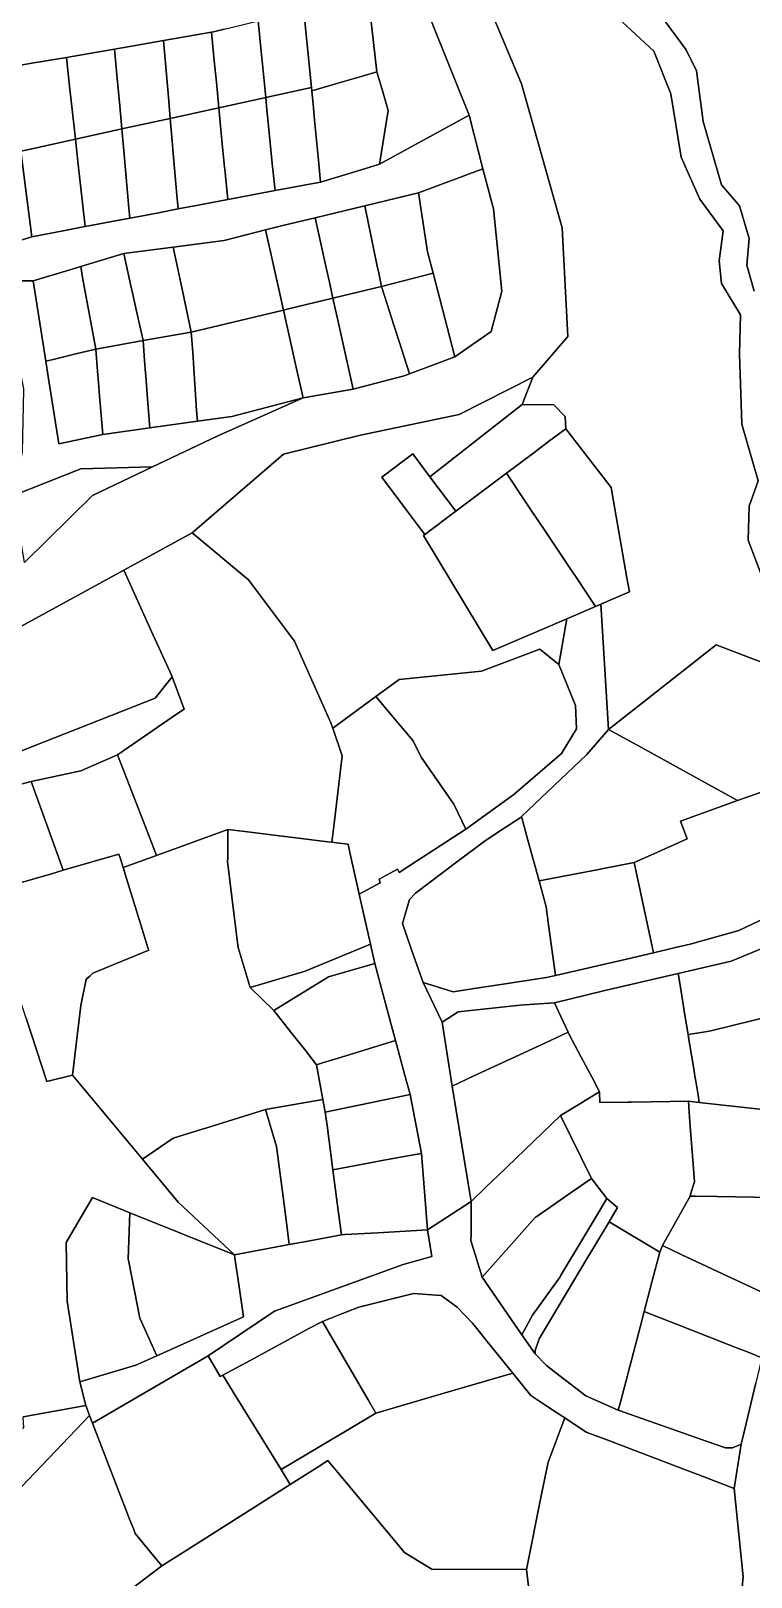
# Model space of a CAD drawing. Header units: inches. Extents: x 469449 to 472390, y 1000542 to 1004361.
# Drawn here: x 471703.1 to 471849.2, y 1001731.5 to 1002045.3 of the extents above; entities that cross this region are included whole.
import ezdxf

# ---------------------------------------------------------------- set-up
doc = ezdxf.new("R2010")
doc.units = ezdxf.units.IN
doc.header["$MEASUREMENT"] = 0
doc.layers.add('Gulele_10_07_New_Parcel', color=7, linetype='Continuous')

msp = doc.modelspace()

# ---------------------------------------------------------------- linework, layer by layer
at = {"layer": 'Gulele_10_07_New_Parcel'}
for points in [[(471791.98, 1002028.22), (471773.78, 1002018.25), (471775.56, 1002029.17), (471774.33, 1002033.44), (471773.3, 1002037.01), (471770.4, 1002062.14), (471773.38, 1002071.94), (471775.54, 1002069.16)], [(471766.3, 1002034.96), (471760.06, 1002033.13), (471759.98, 1002033.86), (471759.19, 1002041.88), (471758.6, 1002047.93), (471758.39, 1002050.11), (471763.79, 1002054.26), (471766.48, 1002057.46), (471767.97, 1002059.24), (471770.4, 1002062.14), (471773.3, 1002037.01), (471770.08, 1002036.06)], [(471759.98, 1002033.86), (471750.73, 1002031.83), (471750.07, 1002038.55), (471749.87, 1002040.47), (471749.19, 1002047.35), (471753.62, 1002048.05), (471753.96, 1002048.1), (471758.39, 1002050.11), (471758.6, 1002047.93), (471759.19, 1002041.88)], [(471750.44, 1002031.77), (471741.21, 1002029.74), (471740.71, 1002034.9), (471740.29, 1002039.23), (471739.73, 1002045.04), (471739.86, 1002045.06), (471742.29, 1002045.65), (471745.64, 1002046.48), (471749.19, 1002047.35), (471749.87, 1002040.47), (471750.07, 1002038.55), (471750.73, 1002031.83)], [(471731.33, 1002027.57), (471721.52, 1002025.42), (471721.09, 1002030.14), (471720.53, 1002036.42), (471720.06, 1002041.65), (471722.74, 1002042.11), (471729.96, 1002043.35), (471730.1, 1002041.81), (471730.96, 1002031.87)], [(471740.23, 1002029.52), (471731.33, 1002027.57), (471730.96, 1002031.87), (471730.1, 1002041.81), (471729.96, 1002043.35), (471739.73, 1002045.04), (471740.29, 1002039.23), (471740.71, 1002034.9), (471741.21, 1002029.74)], [(471702.02, 1002021.13), (471701, 1002020.91), (471699.36, 1002033.7), (471698.81, 1002037.99), (471702.83, 1002038.68), (471710.27, 1002039.96), (471710.57, 1002037.27), (471711.05, 1002032.89), (471711.37, 1002029.99), (471712.11, 1002023.35)], [(471721.52, 1002025.42), (471712.11, 1002023.35), (471711.37, 1002029.99), (471711.05, 1002032.89), (471710.57, 1002037.27), (471710.27, 1002039.96), (471716.13, 1002040.97), (471720.06, 1002041.65), (471720.53, 1002036.42), (471721.09, 1002030.14)], [(471699.36, 1002033.7), (471701, 1002020.91), (471703.23, 1002003.56), (471696.42, 1002001.42), (471694.76, 1002013.64), (471693.93, 1002019.77), (471693.16, 1002025.44), (471691.71, 1002036.11), (471698.81, 1002037.99)], [(471769.92, 1002017.08), (471761.87, 1002014.65), (471761.44, 1002019.07), (471760.64, 1002027.21), (471760.39, 1002029.73), (471760.06, 1002033.13), (471766.3, 1002034.96), (471770.08, 1002036.06), (471773.3, 1002037.01), (471774.33, 1002033.44), (471775.56, 1002029.17), (471773.78, 1002018.25)], [(471761.87, 1002014.65), (471752.61, 1002012.9), (471752.06, 1002018.4), (471751.17, 1002027.43), (471750.98, 1002029.27), (471750.73, 1002031.83), (471759.98, 1002033.86), (471760.06, 1002033.13), (471760.39, 1002029.73), (471760.64, 1002027.21), (471761.44, 1002019.07)], [(471736.99, 1002009.95), (471732.93, 1002009.18), (471732.69, 1002012.02), (471731.88, 1002021.25), (471731.8, 1002022.18), (471731.33, 1002027.57), (471740.23, 1002029.52), (471741.21, 1002029.74), (471741.5, 1002026.74), (471741.91, 1002022.43), (471742.37, 1002017.69), (471742.47, 1002016.6), (471743.01, 1002011.09)], [(471752.61, 1002012.9), (471743.01, 1002011.09), (471742.47, 1002016.6), (471742.37, 1002017.69), (471741.91, 1002022.43), (471741.5, 1002026.74), (471741.21, 1002029.74), (471750.44, 1002031.77), (471750.73, 1002031.83), (471750.98, 1002029.27), (471751.17, 1002027.43), (471752.06, 1002018.4)], [(471725.04, 1002007.69), (471723.15, 1002007.33), (471722.97, 1002009.37), (471721.99, 1002020.24), (471721.52, 1002025.42), (471731.33, 1002027.57), (471731.8, 1002022.18), (471731.88, 1002021.25), (471732.69, 1002012.02), (471732.93, 1002009.18), (471728.93, 1002008.42)], [(471709.93, 1002004.83), (471703.23, 1002003.56), (471701, 1002020.91), (471702.02, 1002021.13), (471712.11, 1002023.35), (471712.67, 1002018.21), (471714.07, 1002005.61), (471713.65, 1002005.53)], [(471723.15, 1002007.33), (471714.07, 1002005.61), (471712.67, 1002018.21), (471712.11, 1002023.35), (471721.52, 1002025.42), (471721.99, 1002020.24), (471722.97, 1002009.37)], [(471789.13, 1001979.15), (471786.05, 1001990.92), (471784.68, 1001996.18), (471783.55, 1002000.47), (471781.76, 1002012.48), (471794.8, 1002017.36), (471796.92, 1002009.19), (471798.65, 1001992.51), (471796.46, 1001984.35)], [(471784.68, 1001996.18), (471774.22, 1001993.45), (471773.66, 1001996.15), (471773.37, 1001997.55), (471770.84, 1002009.84), (471781.76, 1002012.48), (471783.55, 1002000.47)], [(471764.91, 1001991.22), (471764.36, 1001991.08), (471763.73, 1001993.96), (471762.93, 1001997.6), (471760.76, 1002007.41), (471770.84, 1002009.84), (471773.37, 1001997.55), (471773.66, 1001996.15), (471774.22, 1001993.45)], [(471741.25, 1001985.55), (471735.61, 1001984.19), (471733.75, 1001992.89), (471731.91, 1002001.45), (471742.28, 1002002.77), (471750.7, 1002004.96), (471751.84, 1001999.85), (471754.33, 1001988.68)], [(471755.34, 1001988.92), (471754.33, 1001988.68), (471751.84, 1001999.85), (471750.7, 1002004.96), (471754.19, 1002005.81), (471760.76, 1002007.41), (471762.93, 1001997.6), (471763.73, 1001993.96), (471764.36, 1001991.08)], [(471735.61, 1001984.19), (471725.85, 1001982.47), (471724.53, 1001988.41), (471723.69, 1001992.17), (471723.38, 1001993.56), (471721.91, 1002000.18), (471731.91, 1002001.45), (471733.75, 1001992.89)], [(471725.85, 1001982.47), (471716.24, 1001980.72), (471715.24, 1001986.19), (471713.57, 1001995.31), (471713.17, 1001997.51), (471715.64, 1001998.27), (471721.91, 1002000.18), (471723.38, 1001993.56), (471723.69, 1001992.17), (471724.53, 1001988.41)], [(471707.28, 1001978.58), (471706.1, 1001978.3), (471703.53, 1001994.57), (471710.78, 1001996.78), (471713.17, 1001997.51), (471713.57, 1001995.31), (471715.24, 1001986.19), (471716.24, 1001980.72), (471712.48, 1001979.83)], [(471789.13, 1001979.15), (471779.87, 1001975.74), (471777.78, 1001982.27), (471776.11, 1001987.53), (471775.91, 1001988.14), (471774.22, 1001993.45), (471784.68, 1001996.18), (471786.05, 1001990.92)], [(471703.53, 1001994.57), (471706.1, 1001978.3), (471706.6, 1001975.17), (471708.76, 1001961.53), (471717.66, 1001963.43), (471727.18, 1001964.76), (471736.85, 1001966.11), (471743.83, 1001967.08), (471758.31, 1001970.87), (471740.87, 1001963.08), (471727.75, 1001956.82), (471713.17, 1001956.42), (471699.5, 1001951.06), (471701.36, 1001959.84), (471701.65, 1001972.48), (471701.61, 1001972.7), (471700.7, 1001977.36), (471698.22, 1001990.09), (471697.34, 1001994.61)], [(471774.41, 1001974.18), (471768.45, 1001972.59), (471765.49, 1001986), (471764.36, 1001991.08), (471764.91, 1001991.22), (471774.22, 1001993.45), (471775.91, 1001988.14), (471776.11, 1001987.53), (471777.78, 1001982.27), (471779.87, 1001975.74), (471778.79, 1001975.34)], [(471743.83, 1001967.08), (471736.85, 1001966.11), (471736.7, 1001968.25), (471735.9, 1001980.05), (471735.61, 1001984.19), (471741.25, 1001985.55), (471754.33, 1001988.68), (471755.43, 1001983.75), (471757, 1001976.73), (471758.31, 1001970.87)], [(471768.45, 1001972.59), (471758.31, 1001970.87), (471757, 1001976.73), (471755.43, 1001983.75), (471754.33, 1001988.68), (471755.34, 1001988.92), (471764.36, 1001991.08), (471765.49, 1001986)], [(471727.18, 1001964.76), (471717.66, 1001963.43), (471716.95, 1001972.05), (471716.79, 1001973.98), (471716.61, 1001976.29), (471716.24, 1001980.72), (471725.85, 1001982.47), (471726.15, 1001978.43), (471726.34, 1001975.85), (471726.38, 1001975.34), (471726.73, 1001970.68)], [(471736.85, 1001966.11), (471727.18, 1001964.76), (471726.73, 1001970.68), (471726.38, 1001975.34), (471726.34, 1001975.85), (471726.15, 1001978.43), (471725.85, 1001982.47), (471735.61, 1001984.19), (471735.9, 1001980.05), (471736.7, 1001968.25)], [(471717.66, 1001963.43), (471708.76, 1001961.53), (471706.6, 1001975.17), (471706.1, 1001978.3), (471707.28, 1001978.58), (471712.48, 1001979.83), (471716.24, 1001980.72), (471716.61, 1001976.29), (471716.79, 1001973.98), (471716.95, 1001972.05)], [(471802.75, 1001969.53), (471784.02, 1001954.85), (471780.55, 1001959.47), (471774.26, 1001954.75), (471779.1, 1001948.31), (471781.52, 1001945.09), (471783.01, 1001943.11), (471782.76, 1001942.92), (471796.84, 1001919.57), (471811.83, 1001926.01), (471810.2, 1001916.75), (471806.38, 1001919.82), (471794.49, 1001915.37), (471777.81, 1001913.72), (471773.06, 1001910.23), (471764.37, 1001903.84), (471763.91, 1001904.9), (471756.56, 1001921.48), (471747.25, 1001933.89), (471735.77, 1001943.43), (471754.32, 1001959.4), (471769.96, 1001963.31), (471789.96, 1001967.45), (471804.9, 1001975.04)], [(471811.61, 1001964.58), (471808.14, 1001961.98), (471805.12, 1001959.71), (471799.56, 1001955.54), (471789.29, 1001947.82), (471784.02, 1001954.85), (471802.75, 1001969.53), (471809.22, 1001969.42), (471811.49, 1001967.04)], [(471818.76, 1001928.99), (471817.66, 1001928.51), (471813.7, 1001934.43), (471812.5, 1001936.22), (471807.35, 1001943.91), (471804.8, 1001947.72), (471803.31, 1001949.95), (471799.56, 1001955.54), (471805.12, 1001959.71), (471808.14, 1001961.98), (471811.61, 1001964.58), (471820.8, 1001952.67), (471821.29, 1001949.85), (471824.03, 1001934.33), (471824.53, 1001931.46), (471822.16, 1001930.45)], [(471789.29, 1001947.82), (471783.01, 1001943.11), (471781.52, 1001945.09), (471779.1, 1001948.31), (471774.26, 1001954.75), (471780.55, 1001959.47), (471784.02, 1001954.85)], [(471699.5, 1001951.06), (471713.17, 1001956.42), (471727.75, 1001956.82), (471715.58, 1001951.01), (471701.74, 1001937.44)], [(471811.83, 1001926.01), (471796.84, 1001919.57), (471782.76, 1001942.92), (471783.01, 1001943.11), (471789.29, 1001947.82), (471799.56, 1001955.54), (471803.31, 1001949.95), (471804.8, 1001947.72), (471807.35, 1001943.91), (471812.5, 1001936.22), (471813.7, 1001934.43), (471817.66, 1001928.51)], [(471764.66, 1001885.01), (471764.14, 1001880.67), (471763.36, 1001880.76), (471746.51, 1001882.82), (471743.05, 1001883.24), (471728.56, 1001877.98), (471727.33, 1001881.16), (471725.84, 1001885), (471720.65, 1001898.39), (471732.8, 1001906.76), (471734.16, 1001907.69), (471731.75, 1001914.24), (471731.32, 1001915.19), (471727.91, 1001922.72), (471721.95, 1001935.89), (471735.77, 1001943.43), (471747.25, 1001933.89), (471756.56, 1001921.48), (471763.91, 1001904.9), (471764.37, 1001903.84), (471766.24, 1001898.21)], [(471701.16, 1001899.24), (471679.99, 1001893.1), (471676.66, 1001899.42), (471678.38, 1001907.69), (471685.85, 1001916.2), (471721.95, 1001935.89), (471727.91, 1001922.72), (471731.32, 1001915.19), (471731.75, 1001914.24), (471728.3, 1001909.87)], [(471820.32, 1001903.53), (471815.89, 1001898.5), (471802.65, 1001885.89), (471802.53, 1001885.78), (471797.56, 1001882.49), (471795.07, 1001880.84), (471789.17, 1001876.4), (471781.11, 1001870.33), (471779.9, 1001869.06), (471778.47, 1001864.18), (471780.13, 1001859.43), (471781.07, 1001856.73), (471782.66, 1001852.22), (471786.53, 1001844.17), (471788.53, 1001831.17), (471791.74, 1001811.83), (471792.42, 1001807.76), (471783.53, 1001802.01), (471782.73, 1001812.36), (471782.32, 1001817.52), (471780.01, 1001829.47), (471779.97, 1001829.71), (471778.91, 1001833.6), (471777.06, 1001840.44), (471776.05, 1001844.16), (471772.85, 1001856.02), (471771.96, 1001859.96), (471769.7, 1001870.09), (471773.93, 1001872.4), (471773.73, 1001873.17), (471777.46, 1001875.21), (471777.81, 1001874.55), (471779.75, 1001875.81), (471782.69, 1001877.7), (471787.27, 1001880.66), (471791.34, 1001883.29), (471801.05, 1001890.36), (471810.77, 1001898.7), (471813.82, 1001903.7), (471813.59, 1001908.42), (471810.2, 1001916.75), (471811.83, 1001926.01), (471817.66, 1001928.51), (471818.76, 1001928.99)], [(471801.05, 1001890.36), (471791.34, 1001883.29), (471788.9, 1001888.39), (471782.29, 1001897.92), (471780.63, 1001901.26), (471775.51, 1001907.32), (471773.06, 1001910.23), (471777.81, 1001913.72), (471794.49, 1001915.37), (471806.38, 1001919.82), (471810.2, 1001916.75), (471813.59, 1001908.42), (471813.82, 1001903.7), (471810.77, 1001898.7)], [(471859.92, 1001893.87), (471846.5, 1001889.1), (471826.97, 1001899.87), (471820.32, 1001903.53), (471842.14, 1001920.71), (471853.66, 1001916.35)], [(471734.16, 1001907.69), (471732.8, 1001906.76), (471720.65, 1001898.39), (471713.22, 1001895.16), (471703.14, 1001892.98), (471693.53, 1001890.46), (471689.85, 1001889.49), (471679.53, 1001887.08), (471672.55, 1001885.45), (471670.87, 1001885.06), (471666.36, 1001883.01), (471663.01, 1001881.5), (471659.49, 1001879.9), (471653.41, 1001877.13), (471656.22, 1001887.54), (471663.46, 1001890.07), (471679.99, 1001893.1), (471701.16, 1001899.24), (471728.3, 1001909.87), (471731.75, 1001914.24)], [(471779.75, 1001875.81), (471777.81, 1001874.55), (471777.46, 1001875.21), (471773.73, 1001873.17), (471773.93, 1001872.4), (471769.7, 1001870.09), (471767.79, 1001878.59), (471767.42, 1001880.27), (471765.08, 1001880.56), (471764.14, 1001880.67), (471764.66, 1001885.01), (471766.24, 1001898.21), (471764.37, 1001903.84), (471773.06, 1001910.23), (471775.51, 1001907.32), (471780.63, 1001901.26), (471782.29, 1001897.92), (471788.9, 1001888.39), (471791.34, 1001883.29), (471787.27, 1001880.66), (471782.69, 1001877.7)], [(471818.34, 1001875.15), (471806.2, 1001872.82), (471803.95, 1001881.09), (471802.65, 1001885.89), (471815.89, 1001898.5), (471820.32, 1001903.53), (471826.97, 1001899.87), (471846.5, 1001889.1), (471834.88, 1001884.97), (471836.25, 1001881.35), (471828.87, 1001878.04), (471825.49, 1001876.52), (471819.62, 1001875.39)], [(471727.33, 1001881.16), (471728.56, 1001877.98), (471721.78, 1001875.51), (471721.17, 1001877.48), (471720.93, 1001878.24), (471709.63, 1001874.97), (471708.32, 1001878.58), (471703.14, 1001892.98), (471713.22, 1001895.16), (471720.65, 1001898.39), (471725.84, 1001885)], [(471697.77, 1001871.54), (471696.85, 1001871.27), (471696.49, 1001872.2), (471695.68, 1001874.31), (471693.82, 1001879.14), (471693.24, 1001880.67), (471693, 1001881.3), (471690.44, 1001887.96), (471689.85, 1001889.49), (471693.53, 1001890.46), (471703.14, 1001892.98), (471708.32, 1001878.58), (471709.63, 1001874.97), (471707.01, 1001874.21)], [(471833.88, 1001859.28), (471829.41, 1001858.24), (471825.49, 1001876.52), (471828.87, 1001878.04), (471836.25, 1001881.35), (471834.88, 1001884.97), (471846.5, 1001889.1), (471859.92, 1001893.87), (471865.38, 1001874.28), (471862.85, 1001870.37), (471846.77, 1001862.73), (471836.85, 1001859.97)], [(471793.91, 1001851.1), (471788.75, 1001850.32), (471786.63, 1001850.98), (471783.57, 1001851.93), (471782.66, 1001852.22), (471781.07, 1001856.73), (471780.13, 1001859.43), (471778.47, 1001864.18), (471779.9, 1001869.06), (471781.11, 1001870.33), (471789.17, 1001876.4), (471795.07, 1001880.84), (471797.56, 1001882.49), (471802.53, 1001885.78), (471802.65, 1001885.89), (471803.95, 1001881.09), (471806.2, 1001872.82), (471807.64, 1001867.56), (471808.14, 1001863.88), (471809.55, 1001853.62), (471807.7, 1001853.19), (471798.46, 1001851.79)], [(471731.96, 1001820.61), (471725.69, 1001816.36), (471711.5, 1001833.4), (471713.22, 1001847.53), (471714.31, 1001852.87), (471715.02, 1001853.51), (471715.65, 1001854.08), (471721.36, 1001856.43), (471726.97, 1001858.74), (471726.88, 1001859), (471725.65, 1001863), (471722.46, 1001873.31), (471721.78, 1001875.51), (471728.56, 1001877.98), (471743.05, 1001883.24), (471743.04, 1001881.94), (471743, 1001877.34), (471742.99, 1001876.74), (471744.33, 1001865.73), (471745.06, 1001859.77), (471745.12, 1001859.28), (471745.52, 1001857.95), (471747.59, 1001851.16), (471752.4, 1001846.48), (471755.84, 1001842.11), (471758.56, 1001838.66), (471761.06, 1001835.49), (471762.34, 1001828.46), (471751.83, 1001826.61), (471750.69, 1001826.41), (471744.18, 1001824.39), (471738.78, 1001822.72), (471737.6, 1001822.35)], [(471758.71, 1001854.5), (471747.59, 1001851.16), (471745.52, 1001857.95), (471745.12, 1001859.28), (471745.06, 1001859.77), (471744.33, 1001865.73), (471742.99, 1001876.74), (471743, 1001877.34), (471743.04, 1001881.94), (471743.05, 1001883.24), (471746.51, 1001882.82), (471763.36, 1001880.76), (471764.14, 1001880.67), (471765.08, 1001880.56), (471767.42, 1001880.27), (471767.79, 1001878.59), (471769.7, 1001870.09), (471771.96, 1001859.96)], [(471711.5, 1001833.4), (471706.33, 1001832.07), (471702.09, 1001844.98), (471700.07, 1001851.14), (471699.62, 1001854.38), (471697.77, 1001871.54), (471707.01, 1001874.21), (471709.63, 1001874.97), (471720.93, 1001878.24), (471721.17, 1001877.48), (471721.78, 1001875.51), (471722.46, 1001873.31), (471725.65, 1001863), (471726.88, 1001859), (471726.97, 1001858.74), (471721.36, 1001856.43), (471715.65, 1001854.08), (471715.02, 1001853.51), (471714.31, 1001852.87), (471713.22, 1001847.53)], [(471823.91, 1001856.96), (471809.55, 1001853.62), (471808.14, 1001863.88), (471807.64, 1001867.56), (471806.2, 1001872.82), (471818.34, 1001875.15), (471819.62, 1001875.39), (471825.49, 1001876.52), (471829.41, 1001858.24)], [(471860.02, 1001862.64), (471859.12, 1001862.27), (471845.15, 1001856.55), (471834.42, 1001854.03), (471819.55, 1001850.55), (471809.33, 1001848.08), (471805.23, 1001847.81), (471802.33, 1001847.62), (471789.81, 1001846.24), (471786.53, 1001844.17), (471782.66, 1001852.22), (471783.57, 1001851.93), (471786.63, 1001850.98), (471788.75, 1001850.32), (471793.91, 1001851.1), (471798.46, 1001851.79), (471807.7, 1001853.19), (471809.55, 1001853.62), (471823.91, 1001856.96), (471829.41, 1001858.24), (471833.88, 1001859.28), (471836.85, 1001859.97), (471846.77, 1001862.73), (471862.85, 1001870.37)], [(471747.59, 1001851.16), (471758.71, 1001854.5), (471771.96, 1001859.96), (471772.85, 1001856.02), (471763.44, 1001853.35), (471752.4, 1001846.48)], [(471838.68, 1001841.97), (471836.45, 1001841.61), (471835.81, 1001845.53), (471835.52, 1001847.32), (471834.87, 1001851.28), (471834.42, 1001854.03), (471845.15, 1001856.55), (471859.12, 1001862.27), (471860.02, 1001862.64), (471863.98, 1001860.17), (471862.46, 1001851.16), (471862.38, 1001850.69), (471861.55, 1001845.78), (471854.23, 1001845.66), (471841.08, 1001842.4), (471840.72, 1001842.31)], [(471762.47, 1001835.93), (471761.06, 1001835.49), (471758.56, 1001838.66), (471755.84, 1001842.11), (471752.4, 1001846.48), (471763.44, 1001853.35), (471772.85, 1001856.02), (471776.05, 1001844.16), (471777.06, 1001840.44), (471765.25, 1001836.78)], [(471838.46, 1001829.35), (471838.71, 1001827.83), (471836.51, 1001828.08), (471832.79, 1001828.03), (471824.87, 1001827.93), (471824.2, 1001827.92), (471818.5, 1001827.85), (471818.49, 1001830), (471816.96, 1001832.88), (471814.76, 1001837.07), (471812.33, 1001841.67), (471812.11, 1001842.09), (471810.56, 1001845.42), (471809.33, 1001848.08), (471819.55, 1001850.55), (471834.42, 1001854.03), (471834.87, 1001851.28), (471835.52, 1001847.32), (471835.81, 1001845.53), (471836.45, 1001841.61), (471836.62, 1001840.6), (471837.66, 1001834.26), (471837.84, 1001833.15), (471838.06, 1001831.79)], [(471792.81, 1001833.15), (471788.53, 1001831.17), (471786.53, 1001844.17), (471789.81, 1001846.24), (471802.33, 1001847.62), (471805.23, 1001847.81), (471809.33, 1001848.08), (471810.56, 1001845.42), (471812.11, 1001842.09), (471808.63, 1001840.48), (471804.72, 1001838.67)], [(471861.55, 1001845.78), (471858.15, 1001825.64), (471856.25, 1001825.85), (471850.33, 1001826.52), (471838.71, 1001827.83), (471838.46, 1001829.35), (471838.06, 1001831.79), (471837.84, 1001833.15), (471837.66, 1001834.26), (471836.62, 1001840.6), (471836.45, 1001841.61), (471838.68, 1001841.97), (471840.72, 1001842.31), (471841.08, 1001842.4), (471854.23, 1001845.66)], [(471795.49, 1001810.72), (471792.42, 1001807.76), (471791.74, 1001811.83), (471788.53, 1001831.17), (471792.81, 1001833.15), (471804.72, 1001838.67), (471808.63, 1001840.48), (471812.11, 1001842.09), (471812.33, 1001841.67), (471814.76, 1001837.07), (471816.96, 1001832.88), (471818.49, 1001830), (471815.43, 1001828.15), (471815.14, 1001827.98), (471810.52, 1001825.19), (471797.87, 1001813.01)], [(471766.36, 1001826.63), (471762.81, 1001825.89), (471762.34, 1001828.46), (471761.06, 1001835.49), (471762.47, 1001835.93), (471765.25, 1001836.78), (471777.06, 1001840.44), (471778.91, 1001833.6), (471779.97, 1001829.71), (471780.01, 1001829.47)], [(471767.56, 1001814.77), (471764.34, 1001814.17), (471763.17, 1001823.17), (471762.81, 1001825.89), (471766.36, 1001826.63), (471780.01, 1001829.47), (471782.32, 1001817.52), (471779.53, 1001817), (471775.42, 1001816.24)], [(471818.49, 1001830), (471818.5, 1001827.85), (471824.2, 1001827.92), (471824.87, 1001827.93), (471832.79, 1001828.03), (471836.51, 1001828.08), (471836.75, 1001824.86), (471836.89, 1001822.96), (471837.45, 1001815.3), (471837.72, 1001811.76), (471836.96, 1001809.26), (471836.83, 1001808.84), (471831.22, 1001798.79), (471830.7, 1001797.46), (471820.39, 1001803.64), (471822.09, 1001806.5), (471819.98, 1001808.33), (471816.81, 1001812.42), (471810.52, 1001825.19), (471815.14, 1001827.98), (471815.43, 1001828.15)], [(471755.5, 1001798.99), (471744.38, 1001796.9), (471732.97, 1001807.62), (471725.69, 1001816.36), (471731.96, 1001820.61), (471737.6, 1001822.35), (471738.78, 1001822.72), (471744.18, 1001824.39), (471750.69, 1001826.41), (471752.93, 1001818.88), (471754.25, 1001808.66), (471754.92, 1001803.47)], [(471758.92, 1001799.63), (471755.5, 1001798.99), (471754.92, 1001803.47), (471754.25, 1001808.66), (471752.93, 1001818.88), (471750.69, 1001826.41), (471751.83, 1001826.61), (471762.34, 1001828.46), (471762.81, 1001825.89), (471763.17, 1001823.17), (471764.34, 1001814.17), (471765.42, 1001805.9), (471766.07, 1001800.98)], [(471858.15, 1001825.64), (471857.21, 1001808.5), (471842.35, 1001808.75), (471837.87, 1001808.83), (471836.83, 1001808.84), (471836.96, 1001809.26), (471837.72, 1001811.76), (471837.45, 1001815.3), (471836.89, 1001822.96), (471836.75, 1001824.86), (471836.51, 1001828.08), (471838.71, 1001827.83), (471850.33, 1001826.52), (471856.25, 1001825.85)], [(471798.44, 1001796.65), (471794.68, 1001792.42), (471792.38, 1001799.85), (471792.39, 1001801.25), (471792.41, 1001806.62), (471792.42, 1001807.76), (471795.49, 1001810.72), (471797.87, 1001813.01), (471810.52, 1001825.19), (471816.81, 1001812.42), (471812.7, 1001809.56), (471805.56, 1001804.58), (471805.42, 1001804.49)], [(471766.75, 1001801.02), (471766.07, 1001800.98), (471765.42, 1001805.9), (471764.34, 1001814.17), (471767.56, 1001814.77), (471775.42, 1001816.24), (471779.53, 1001817), (471782.32, 1001817.52), (471782.73, 1001812.36), (471783.53, 1001802.01), (471773.46, 1001801.41)], [(471804.86, 1001784.68), (471802.73, 1001780.66), (471794.68, 1001792.42), (471798.44, 1001796.65), (471805.42, 1001804.49), (471805.56, 1001804.58), (471812.7, 1001809.56), (471816.81, 1001812.42), (471819.98, 1001808.33), (471818.42, 1001805.73), (471815.17, 1001800.31), (471810.56, 1001792.63), (471810.48, 1001792.48)], [(471724.37, 1001774.55), (471713, 1001771.15), (471710.42, 1001787.53), (471710.24, 1001799.45), (471715.59, 1001808.53), (471723.13, 1001805.48), (471722.78, 1001796.09), (471722.91, 1001795.48), (471725.2, 1001784.07), (471728.6, 1001776.45)], [(471792.41, 1001806.62), (471792.39, 1001801.25), (471792.38, 1001799.85), (471794.68, 1001792.42), (471802.73, 1001780.66), (471805.39, 1001776.8), (471807.68, 1001774.44), (471809.6, 1001772.97), (471815.72, 1001768.3), (471822.27, 1001765.37), (471834.57, 1001761.08), (471840.31, 1001759.07), (471844, 1001757.78), (471845.43, 1001757.78), (471847.21, 1001758.47), (471845.76, 1001749.5), (471839.82, 1001751.77), (471831.99, 1001754.76), (471820.68, 1001759.08), (471815.78, 1001760.96), (471811.43, 1001763.81), (471810.11, 1001764.68), (471807.75, 1001766.22), (471804.52, 1001768.35), (471800.85, 1001772.91), (471795.68, 1001779.34), (471793.57, 1001781.97), (471792.64, 1001783.13), (471789.56, 1001786.33), (471786.3, 1001788.67), (471780.7, 1001789.1), (471769.64, 1001786.27), (471765.98, 1001784.86), (471762.22, 1001783.41), (471761.73, 1001783.15), (471759.64, 1001782.03), (471747.58, 1001775.51), (471742, 1001772.5), (471741.49, 1001772.23), (471739.03, 1001776.41), (471752.52, 1001785.51), (471778.59, 1001794.98), (471784.42, 1001796.58), (471783.53, 1001802.01), (471792.42, 1001807.76)], [(471822.09, 1001806.5), (471820.39, 1001803.64), (471815.08, 1001794.73), (471806.25, 1001779.9), (471805.39, 1001777.49), (471805.39, 1001776.8), (471802.73, 1001780.66), (471804.86, 1001784.68), (471810.48, 1001792.48), (471810.56, 1001792.63), (471815.17, 1001800.31), (471818.42, 1001805.73), (471819.98, 1001808.33)], [(471855.41, 1001792.68), (471854.29, 1001787.99), (471835.16, 1001796.94), (471831.22, 1001798.79), (471836.83, 1001808.84), (471837.87, 1001808.83), (471842.35, 1001808.75), (471857.21, 1001808.5), (471856.29, 1001796.33)], [(471746.22, 1001784.37), (471728.6, 1001776.45), (471725.2, 1001784.07), (471722.91, 1001795.48), (471722.78, 1001796.09), (471723.13, 1001805.48), (471744.38, 1001796.9), (471744.47, 1001796.27), (471745.26, 1001790.93)], [(471822.78, 1001767.32), (471822.27, 1001765.37), (471815.72, 1001768.3), (471809.6, 1001772.97), (471807.68, 1001774.44), (471805.39, 1001776.8), (471805.39, 1001777.49), (471806.25, 1001779.9), (471815.08, 1001794.73), (471820.39, 1001803.64), (471830.7, 1001797.46), (471829.17, 1001791.65), (471828.69, 1001789.81), (471827.54, 1001785.43), (471826.78, 1001782.52)], [(471739.03, 1001776.41), (471715.56, 1001762.73), (471714.95, 1001764.31), (471714.21, 1001766.34), (471713, 1001771.15), (471724.37, 1001774.55), (471728.6, 1001776.45), (471746.22, 1001784.37), (471745.26, 1001790.93), (471744.47, 1001796.27), (471744.38, 1001796.9), (471755.5, 1001798.99), (471758.92, 1001799.63), (471766.07, 1001800.98), (471766.75, 1001801.02), (471773.46, 1001801.41), (471783.53, 1001802.01), (471784.42, 1001796.58), (471778.59, 1001794.98), (471752.52, 1001785.51)], [(471854.29, 1001787.99), (471851.42, 1001776.04), (471848.28, 1001777.27), (471846.83, 1001777.85), (471834.11, 1001782.85), (471830.41, 1001784.3), (471827.54, 1001785.43), (471828.69, 1001789.81), (471829.17, 1001791.65), (471830.7, 1001797.46), (471831.22, 1001798.79), (471835.16, 1001796.94)], [(471788.31, 1001769.23), (471773.08, 1001764.76), (471771.5, 1001767.48), (471762.22, 1001783.41), (471765.98, 1001784.86), (471769.64, 1001786.27), (471780.7, 1001789.1), (471786.3, 1001788.67), (471789.56, 1001786.33), (471792.64, 1001783.13), (471793.57, 1001781.97), (471795.68, 1001779.34), (471800.85, 1001772.91)], [(471845.43, 1001757.78), (471844, 1001757.78), (471840.31, 1001759.07), (471834.57, 1001761.08), (471822.27, 1001765.37), (471822.78, 1001767.32), (471826.78, 1001782.52), (471827.54, 1001785.43), (471830.41, 1001784.3), (471834.11, 1001782.85), (471846.83, 1001777.85), (471848.28, 1001777.27), (471851.42, 1001776.04), (471850.94, 1001774.03), (471850.2, 1001770.95), (471847.88, 1001761.25), (471847.21, 1001758.47)], [(471761.71, 1001758.01), (471753.85, 1001753.34), (471744.05, 1001769.2), (471742, 1001772.5), (471747.58, 1001775.51), (471759.64, 1001782.03), (471761.73, 1001783.15), (471762.22, 1001783.41), (471771.5, 1001767.48), (471773.08, 1001764.76), (471767.55, 1001761.48)], [(471739.03, 1001776.41), (471741.49, 1001772.23), (471742, 1001772.5), (471744.05, 1001769.2), (471753.85, 1001753.34), (471755.71, 1001750.33), (471748.44, 1001745.73), (471734.34, 1001736.8), (471729.66, 1001733.83), (471728.31, 1001735.45), (471724.24, 1001740.36), (471723.93, 1001741.16), (471723.1, 1001743.29), (471715.56, 1001762.73)], [(471811.43, 1001763.81), (471808.01, 1001754.87), (471806.64, 1001748.04), (471803.64, 1001733.07), (471784.45, 1001733.12), (471781.87, 1001734.69), (471779.11, 1001736.37), (471778.79, 1001736.57), (471777.85, 1001737.71), (471765.74, 1001752.28), (471764.22, 1001754.12), (471763.34, 1001755.17), (471761.14, 1001753.77), (471755.71, 1001750.33), (471753.85, 1001753.34), (471761.71, 1001758.01), (471767.55, 1001761.48), (471773.08, 1001764.76), (471788.31, 1001769.23), (471800.85, 1001772.91), (471804.52, 1001768.35), (471807.75, 1001766.22), (471810.11, 1001764.68)], [(471695.56, 1001744.05), (471692.99, 1001742.06), (471691.56, 1001760.31), (471701.65, 1001761.79), (471701.49, 1001764.01), (471714.21, 1001766.34), (471714.95, 1001764.31)], [(471715.56, 1001762.73), (471723.1, 1001743.29), (471723.93, 1001741.16), (471724.24, 1001740.36), (471728.31, 1001735.45), (471729.66, 1001733.83), (471718.89, 1001725.64), (471702.7, 1001715.6), (471680.98, 1001695.68), (471679.68, 1001694.48), (471660.97, 1001706.24), (471664.84, 1001709.46), (471670.38, 1001714.06), (471671.87, 1001717.5), (471672.68, 1001719.37), (471674.14, 1001722.75), (471679.29, 1001730.37), (471680.79, 1001732.6), (471691.72, 1001741.08), (471692.99, 1001742.06), (471695.56, 1001744.05), (471714.95, 1001764.31)], [(471839.97, 1001714.34), (471839.23, 1001702.03), (471834.29, 1001708.63), (471824.38, 1001709.12), (471821.1, 1001707.47), (471817.71, 1001705.76), (471807.29, 1001700.53), (471803.72, 1001715.25), (471804.52, 1001725.61), (471803.64, 1001733.07), (471806.64, 1001748.04), (471808.01, 1001754.87), (471811.43, 1001763.81), (471815.78, 1001760.96), (471820.68, 1001759.08), (471831.99, 1001754.76), (471839.82, 1001751.77), (471845.76, 1001749.5), (471847.6, 1001731.58), (471846, 1001714.77)]]:
    msp.add_lwpolyline(points, close=True, dxfattribs=at)
for points in [[(471701.74, 1001937.44), (471715.58, 1001951.01), (471727.75, 1001956.82), (471740.87, 1001963.08), (471758.31, 1001970.87), (471768.45, 1001972.59), (471774.41, 1001974.18), (471778.79, 1001975.34), (471779.87, 1001975.74), (471789.13, 1001979.15), (471796.46, 1001984.35), (471798.65, 1001992.51), (471796.92, 1002009.19), (471794.8, 1002017.36), (471791.98, 1002028.22), (471775.54, 1002069.16)], [(471789.27, 1002066.51), (471802.6, 1002034.55), (471810.87, 1002005.34), (471812.02, 1001983.32), (471804.9, 1001975.04), (471789.96, 1001967.45), (471769.96, 1001963.31), (471754.32, 1001959.4), (471735.77, 1001943.43), (471721.95, 1001935.89), (471685.85, 1001916.2)], [(471853.66, 1001916.35), (471842.14, 1001920.71), (471820.32, 1001903.53), (471818.76, 1001928.99), (471822.16, 1001930.45), (471824.53, 1001931.46), (471824.03, 1001934.33), (471821.29, 1001949.85), (471820.8, 1001952.67), (471811.61, 1001964.58), (471811.49, 1001967.04), (471809.22, 1001969.42), (471802.75, 1001969.53), (471804.9, 1001975.04), (471812.02, 1001983.32), (471810.87, 1002005.34), (471802.6, 1002034.55), (471789.27, 1002066.51)], [(471851.82, 1001933.57), (471848.6, 1001941.96), (471848.83, 1001948.86), (471850.67, 1001954.03), (471847.33, 1001965.53), (471846.87, 1001979.79), (471847.1, 1001987.72), (471843.19, 1001994.04), (471842.73, 1001998.64), (471843.54, 1002004.74), (471838.83, 1002011.18), (471835.03, 1002019.68), (471832.96, 1002032.56), (471829.52, 1002041.18), (471821.24, 1002048.89)], [(471821.24, 1002048.89), (471829.52, 1002041.18), (471832.96, 1002032.56), (471835.03, 1002019.68), (471838.83, 1002011.18), (471843.54, 1002004.74), (471842.73, 1001998.64), (471843.19, 1001994.04), (471847.1, 1001987.72), (471846.87, 1001979.79), (471847.33, 1001965.53), (471850.67, 1001954.03), (471848.83, 1001948.86), (471848.6, 1001941.96), (471851.82, 1001933.57)], [(471849.86, 1001992.49), (471848.37, 1001997.78), (471848.83, 1002003.18), (471846.87, 1002009.85), (471843.19, 1002014.11), (471839.53, 1002026.96), (471838.15, 1002037.19), (471836.08, 1002041.45), (471828.95, 1002051.11)], [(471828.95, 1002051.11), (471836.08, 1002041.45), (471838.15, 1002037.19), (471839.53, 1002026.96), (471843.19, 1002014.11), (471846.87, 1002009.85), (471848.83, 1002003.18), (471848.37, 1001997.78), (471849.86, 1001992.49)], [(471742.29, 1002045.65), (471739.86, 1002045.06), (471739.73, 1002045.04), (471729.96, 1002043.35), (471722.74, 1002042.11), (471720.06, 1002041.65), (471716.13, 1002040.97), (471710.27, 1002039.96), (471702.83, 1002038.68), (471698.81, 1002037.99), (471691.71, 1002036.11), (471681.95, 1002034.26), (471678.74, 1002033.29), (471671.97, 1002031.25), (471663.05, 1002028.53), (471662.07, 1002038.39), (471671.92, 1002040.78), (471678.5, 1002042.39), (471691.73, 1002045.61)], [(471696.42, 1002001.42), (471703.23, 1002003.56), (471709.93, 1002004.83), (471713.65, 1002005.53), (471714.07, 1002005.61), (471723.15, 1002007.33), (471725.04, 1002007.69), (471728.93, 1002008.42), (471732.93, 1002009.18), (471736.99, 1002009.95), (471743.01, 1002011.09), (471752.61, 1002012.9), (471761.87, 1002014.65), (471769.92, 1002017.08), (471773.78, 1002018.25), (471791.98, 1002028.22), (471794.8, 1002017.36), (471781.76, 1002012.48), (471770.84, 1002009.84), (471760.76, 1002007.41), (471754.19, 1002005.81), (471750.7, 1002004.96), (471742.28, 1002002.77), (471731.91, 1002001.45), (471721.91, 1002000.18), (471715.64, 1001998.27), (471713.17, 1001997.51), (471710.78, 1001996.78), (471703.53, 1001994.57), (471697.34, 1001994.61)], [(471702.09, 1001844.98), (471706.33, 1001832.07), (471711.5, 1001833.4), (471725.69, 1001816.36), (471732.97, 1001807.62), (471744.38, 1001796.9), (471723.13, 1001805.48), (471715.59, 1001808.53), (471710.24, 1001799.45), (471710.42, 1001787.53), (471713, 1001771.15), (471714.21, 1001766.34), (471701.49, 1001764.01)], [(471850.6, 1001689.41), (471839.23, 1001702.03), (471839.97, 1001714.34), (471846, 1001714.77), (471847.6, 1001731.58), (471845.76, 1001749.5), (471847.21, 1001758.47), (471847.88, 1001761.25), (471850.2, 1001770.95)], [(471718.89, 1001725.64), (471729.66, 1001733.83), (471734.34, 1001736.8), (471748.44, 1001745.73), (471755.71, 1001750.33), (471761.14, 1001753.77), (471763.34, 1001755.17), (471764.22, 1001754.12), (471765.74, 1001752.28), (471777.85, 1001737.71), (471778.79, 1001736.57), (471779.11, 1001736.37), (471781.87, 1001734.69), (471784.45, 1001733.12), (471803.64, 1001733.07), (471804.52, 1001725.61)]]:
    msp.add_lwpolyline(points, dxfattribs=at)

doc.saveas('drawing.dxf')
